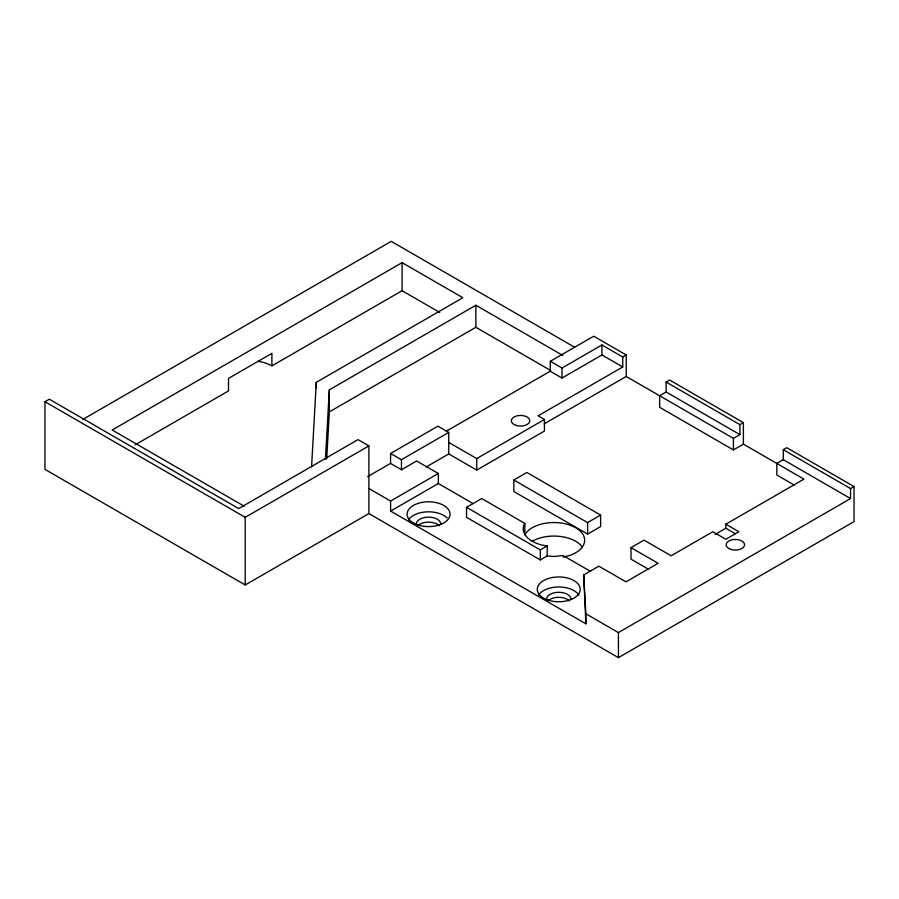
<?xml version="1.0" encoding="UTF-8"?>
<svg xmlns="http://www.w3.org/2000/svg" width="899" height="899" viewBox="0 0 899 899"><rect width="100%" height="100%" fill="white"/><g stroke="black" fill="none" stroke-linecap="round" stroke-linejoin="round"><path stroke-width="1.35" d="M368.893 513.576L368.893 445.926L357.971 439.622L238.718 508.564L49.321 399.223L44.972 401.729L44.95 469.357L245.213 584.968L368.893 513.576L618.422 657.641L854.05 521.6L854.016 486.55L786.794 447.691L783.287 449.714L783.299 459.692L850.544 498.574L618.422 632.581L585.867 613.792L583.698 574.955L598.891 566.19L626.007 581.844L658.124 563.302L630.997 547.648L630.997 559.156L648.685 569.382M245.213 584.968L245.213 517.33L368.893 445.926M316.302 387.952L316.302 382.333L462.839 297.726L402.089 262.654L112.206 430.014L244.101 506.159M326.685 458.996L329.326 411.899L329.326 389.851L475.863 305.244L562.841 355.465M390.514 463.423L401.448 469.739L401.448 459.715L448.747 432.408L437.937 426.16L390.627 453.467L390.514 463.423L367.612 476.639M258.148 361.297A30.69 17.71 0 0 1 271.903 365.882L402.089 290.714L402.089 262.654M426.148 466.997L448.747 453.95L448.747 432.408M329.326 411.899L475.863 327.292L475.863 305.244M513.835 479.999L513.835 491.517L587.609 534.107L600.622 526.589L600.622 515.082L526.859 472.492L513.835 479.999L587.609 522.6L600.622 515.082M590.553 571.393L563.134 555.571L553.964 556.47L547.188 555.953L540.31 559.931L466.536 517.33L466.536 507.317L481.729 498.54L524.836 523.432L524.836 534.95L527.387 531.388A30.69 17.71 0 0 1 575.663 527.724A30.69 17.71 0 0 1 569.303 555.593L563.134 557.065M540.31 559.931L540.31 549.907L547.188 545.929L547.188 555.953M446.275 431.228L550.199 371.22L562.01 378.041L562.01 368.017L601.925 344.969L622.76 356.993L622.76 366.949L538.141 415.799L544.434 419.496L544.434 431.026L476.74 470.098L448.747 453.95M587.609 534.107L587.609 522.6M618.422 657.641L618.422 632.581M550.199 371.22L550.323 361.274L593.722 336.215L626.232 354.993L626.232 376.479L659.99 395.965M311.571 466.839L316.302 382.333M325.438 459.119L329.326 389.851M524.836 523.432L524.319 524.139A30.69 17.71 0 0 0 546.019 545.839L547.188 545.929M82.618 419.541L391.245 241.359L574.618 347.239M135.232 444.791L228.503 390.93L228.503 378.412L271.903 353.352L271.903 365.882M401.448 469.739L416.63 460.962L438.33 473.492L438.33 483.516L390.604 511.07L390.604 501.046L438.33 473.492M562.01 378.041L601.925 354.981L622.76 366.949M622.76 356.993L626.232 354.993M448.747 442.42L476.74 458.58L544.434 419.496M544.176 423.856L626.232 376.479M743.406 444.162L733.415 449.938L733.415 438.386L739.911 434.633L666.148 392.009L666.148 382.053L669.62 380.041L743.394 422.631L743.406 444.162L777.152 463.648M733.415 449.938L659.641 407.303L659.641 395.762L666.148 392.009M739.911 434.633L739.899 424.654L743.394 422.631M794.491 485.202L776.815 474.987L776.803 463.434L783.299 459.692M630.997 547.648L644.021 540.13L671.137 555.796L712.806 531.736L725.819 539.254L738.832 531.736L725.819 524.218L725.819 528.23L735.281 533.703M725.819 524.218L803.931 479.133L776.803 463.434M715.166 534.377L725.819 528.23M783.287 449.714L850.544 488.562L854.016 486.55M666.148 382.053L739.899 424.654M659.641 395.762L733.415 438.386M550.323 361.274L562.01 368.017M475.863 327.292L550.761 370.545M402.089 290.714L439.757 312.47M390.627 453.467L401.448 459.715M438.33 483.516L473.29 503.698M466.536 507.317L540.31 549.907M368.893 488.517L390.604 501.046M390.604 511.07L585.867 623.816L585.867 613.792M44.972 401.729L245.213 517.33M585.867 623.816L583.698 574.955M850.544 488.562L850.544 498.574M601.925 344.969L601.925 354.981M476.74 458.58L476.74 470.098M416.282 524.218A12.271 7.091 0 0 1 428.553 517.127A12.271 7.091 0 0 1 440.836 524.218M417.934 525.69A12.271 7.091 0 0 1 439.184 525.69M546.468 599.375A12.271 7.091 0 0 1 558.74 592.295A12.271 7.091 0 0 1 571.011 599.375M408.371 519.982A21.475 12.406 0 0 1 426.688 511.868A21.475 12.406 0 0 1 447.163 518.015M548.109 600.847A12.271 7.091 0 0 1 569.37 600.847M532.264 541.254A30.69 17.71 0 0 1 582.316 546.997M538.557 595.138A21.475 12.406 0 0 1 558.74 586.98A21.475 12.406 0 0 1 578.922 595.138M515.959 425.362A9.204 5.315 0 0 0 529.769 420.754A9.204 5.315 0 0 0 515.959 416.147A9.204 5.315 0 0 0 515.959 425.362M730.763 549.379A9.204 5.315 0 0 0 744.574 544.772A9.204 5.315 0 0 0 730.763 540.175A9.204 5.315 0 0 0 730.763 549.379M417.821 524.937A21.475 12.406 0 0 0 450.039 514.194A21.475 12.406 0 0 0 417.821 503.462A21.475 12.406 0 0 0 417.821 524.937M547.997 600.094A21.475 12.406 0 0 0 580.215 589.362A21.475 12.406 0 0 0 547.997 578.619A21.475 12.406 0 0 0 547.997 600.094"/></g></svg>
